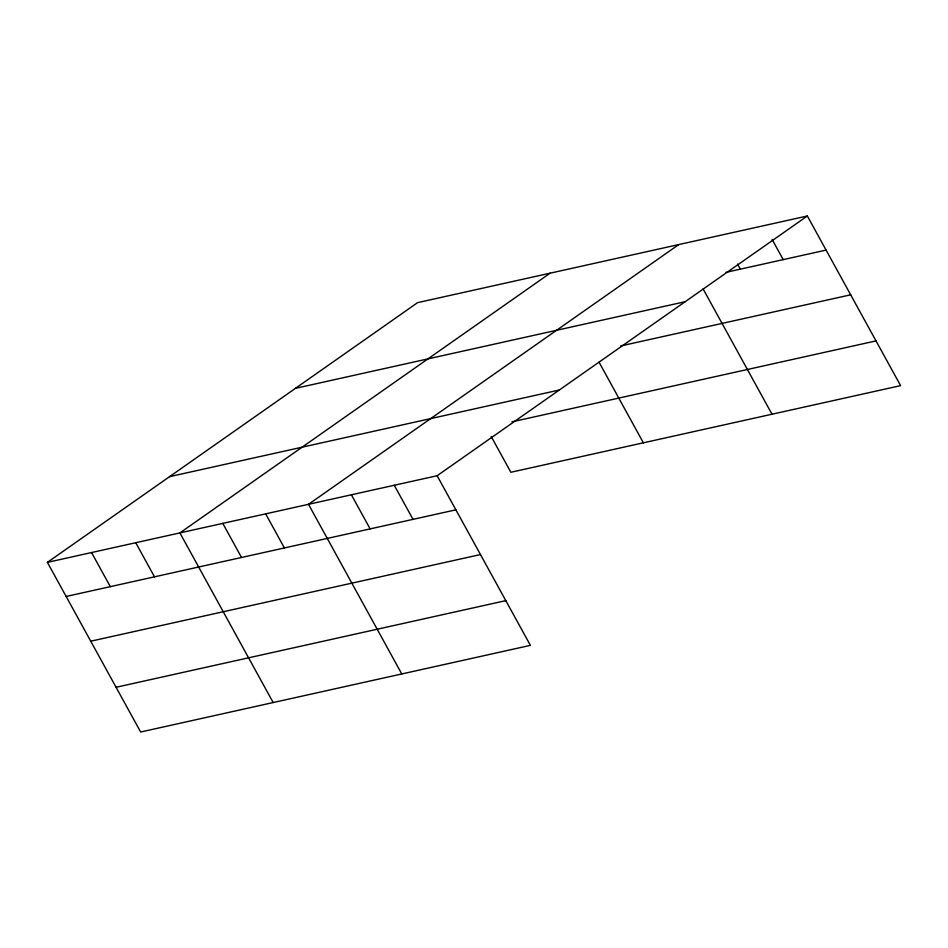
<?xml version="1.0" encoding="UTF-8"?>
<svg xmlns="http://www.w3.org/2000/svg" width="948" height="948" viewBox="0 0 948 948"><rect width="100%" height="100%" fill="white"/><g stroke="black" fill="none" stroke-linecap="round" stroke-linejoin="round"><path stroke-width="1.42" d="M47.4 562.365L437.135 475.73L530.394 645.363L140.66 732.01L47.4 562.365L417.606 302.637L807.341 215.99L900.6 385.635L510.865 472.27L491.194 436.495M550.124 273.178L179.907 532.918L273.166 702.551M678.732 244.584L308.515 504.324L401.774 673.957M437.135 475.73L807.341 215.99M726.061 272.337L826.087 250.094M295.444 388.348L685.179 301.701M620.608 345.973L850.676 294.816M169.573 476.654L559.296 390.019M511.932 421.848L876.011 340.901M66.147 596.47L455.881 509.834M90.735 641.204L480.47 554.556M116.071 687.276L505.805 600.641M772.11 239.417L783.214 259.622M737.568 264.101L740.352 269.161M703.096 288.915L771.992 414.217M599.089 362.243L643.372 442.811M394.261 485.258L413.008 519.362M351.388 494.785L370.135 528.889M265.653 513.852L284.4 547.956M222.78 523.379L241.527 557.483M135.742 542.73L154.488 576.834M91.565 552.554L110.312 586.658"/></g></svg>
